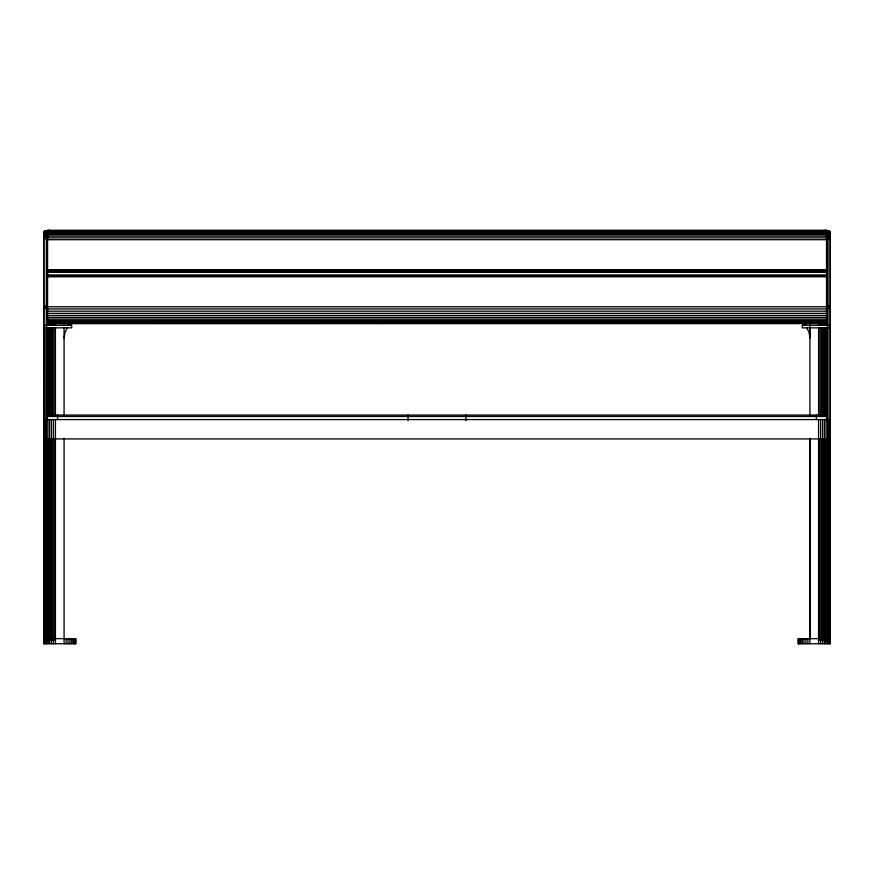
<?xml version="1.0" encoding="UTF-8"?>
<svg xmlns="http://www.w3.org/2000/svg" width="874" height="874" viewBox="0 0 874 874"><rect width="100%" height="100%" fill="white"/><g stroke="black" fill="none" stroke-linecap="round" stroke-linejoin="round"><path stroke-width="1.31" d="M46.246 419.575L46.246 327.837M809.925 638.643L809.925 438.267M809.925 415.095L809.925 327.859M809.925 325.139L809.925 322.408M64.075 338.063L64.949 332.557L67.484 327.586M43.7 638.643L75.798 638.643L75.798 643.745L43.7 643.745L43.7 232.55L44.956 231.075M47.928 231.075C45.83 230.965 46.398 234.024 43.7 232.55M807.358 322.801L804.703 325.456L802.572 323.642M71.329 323.577L69.21 325.368L66.642 322.801M48.682 415.074L825.58 415.074L825.034 414.953A1.529 1.529 0 0 1 826.564 416.483L826.564 420.558M48.496 415.074L48.911 415.718M824.903 230.299L826.531 230.354L826.531 323.599M48.365 415.074L48.911 414.953A1.529 1.529 0 0 0 47.382 416.483L47.382 420.558M826.531 323.544L47.578 323.599L47.578 230.332L49.097 230.299M830.125 643.745L830.158 231.686L829.524 231.708L830.3 232.55L830.3 643.745L798.202 643.745L798.202 638.643L830.3 638.643M47.578 230.386L826.531 230.386M47.578 230.518L826.531 230.518M44.618 231.118L48.933 231.075M825.067 231.075L830.158 231.686M44.279 231.217L47.021 231.217M47.578 231.217L826.531 231.217M826.072 231.075L829.721 231.217M44.082 231.381L46.693 231.381L46.693 419.345M829.918 231.381L826.979 231.217M43.886 231.621L46.497 231.621M827.307 419.345L827.307 231.381L830.114 231.621M47.578 231.708L826.531 231.708M43.787 231.96L46.333 231.96M827.503 231.621L830.213 231.96M43.733 232.287L46.289 232.287M827.667 231.96L830.267 232.287M47.578 232.408L826.531 232.408M827.711 232.287L830.3 232.55M43.7 233.183L46.246 233.183M47.578 233.227L826.531 233.227M827.754 233.183L830.3 233.183M43.7 234.308L46.246 234.308M827.754 234.308L830.3 234.308M47.578 234.593L826.531 234.593M43.7 235.609L46.246 235.609M827.754 235.609L830.3 235.609M47.578 236.144L826.531 236.144M43.7 237.062L46.246 237.062M827.754 237.062L830.3 237.062M47.578 237.859L826.531 237.859M43.7 238.635L46.246 238.635M827.754 238.635L830.3 238.635M47.578 239.695L826.531 239.695M47.578 269.749L826.531 269.749M47.578 270.099L826.531 270.099M47.578 270.459L826.531 270.459M47.578 270.809L826.531 270.809M47.578 271.148L826.531 271.148M47.578 271.453L826.531 271.453M47.578 271.727L826.531 271.727M47.578 271.956L826.531 271.956M47.578 272.131L826.531 272.251M47.578 275.234L826.531 275.234M47.578 275.419L826.531 275.419M47.578 275.594L826.531 275.594M47.578 275.823L826.531 275.823M47.578 276.097L826.531 276.097M47.578 276.403L826.531 276.403M47.578 276.741L826.531 276.741M43.7 305.834L46.246 305.834M827.754 305.834L830.3 305.834M47.578 306.752L826.531 306.752M43.7 307.145L46.246 307.145M827.754 307.145L830.3 307.145M43.7 308.478L46.246 308.478M827.754 308.478L830.3 308.478M47.578 308.937L826.531 308.937M47.578 311.166L826.531 311.166M47.578 313.351L826.531 313.351M47.578 315.438L826.531 315.438M47.578 317.36L826.531 317.36M47.578 319.054L826.531 319.054M47.578 320.485L826.531 320.485M47.578 321.599L826.531 321.599M47.578 322.353L826.531 322.353M47.578 323.009L826.531 323.009M47.578 323.238L826.531 323.238M47.578 323.424L826.531 323.424M830.3 325.292L802.277 325.292L802.277 327.837L830.3 327.837M43.7 327.837L71.723 327.837L71.723 325.292L43.7 325.292L43.7 643.056L44.05 438.934M47.382 416.483L826.564 416.483M43.7 419.575L830.3 419.575M43.7 438.934L830.3 438.934M830.3 643.056L829.95 438.934M43.842 231.686L44.476 231.708L43.842 231.686L43.875 643.745M806.571 327.488L809.062 332.426L809.925 337.888L809.925 322.954M829.59 419.575L829.59 643.745M829.055 438.934L829.055 643.056M828.727 419.575L828.727 438.934M828.727 638.643L828.727 643.745M828.344 438.934L828.344 641.691M827.754 232.55L827.754 420.602M827.645 231.839L827.558 643.745M826.749 231.151L826.749 325.183M826.749 327.914L826.749 420.591M826.695 438.934L826.695 640.336M826.116 419.575L826.116 438.934M826.116 638.643L826.116 643.745M826.006 322.408L826.006 325.139M826.006 327.859L826.006 416.461M825.602 438.934L825.602 641.691M825.067 322.408L825.067 325.139M825.067 327.859L825.034 415.718M824.652 438.934L824.652 640.336M824.444 419.575L824.444 438.934M824.444 638.643L824.444 643.745M823.974 322.408L823.974 325.139M823.974 327.859L823.974 415.095M823.384 438.934L823.384 640.336M822.751 322.408L822.751 325.139M822.751 327.859L822.751 415.095M822.587 419.575L822.587 438.934M822.587 638.643L822.587 643.745M822.052 438.934L822.052 640.336M821.418 322.408L821.418 325.139M821.418 327.859L821.418 415.095M820.926 438.934L820.926 640.336M820.62 419.575L820.62 438.934M820.62 638.643L820.62 643.745M820.02 322.408L820.02 325.139M820.02 327.859L820.02 415.095M819.517 438.934L819.517 640.336M818.577 322.408L818.577 325.139M818.577 327.859L818.577 415.095M818.577 419.575L818.577 643.745M816.382 414.953L816.382 419.738M809.925 438.934L809.925 643.745M807.882 638.643L807.882 643.745M805.915 638.643L805.915 643.745M804.058 638.643L804.058 643.745M802.387 638.643L802.387 643.745M800.945 638.643L800.945 643.745M799.776 638.643L799.776 643.745M798.912 638.643L798.912 643.745M798.377 638.643L798.377 643.745M465.897 414.953L465.897 420.558M408.049 414.953L408.049 420.558M75.623 638.643L75.623 643.745M75.088 638.643L75.088 643.745M74.224 638.643L74.224 643.745M73.055 638.643L73.055 643.745M71.613 638.643L71.613 643.745M69.942 638.643L69.942 643.745M68.085 638.643L68.085 643.745M66.118 638.643L66.118 643.745M64.075 322.408L64.075 325.325M64.075 327.859L64.075 415.095M64.075 438.267L64.075 643.745M57.564 414.953L57.564 419.738M55.423 322.408L55.423 325.139M55.423 327.859L55.423 415.095M55.423 419.575L55.423 643.745M54.483 438.934L54.483 640.336M53.98 322.408L53.98 325.139M53.98 327.859L53.98 415.095M53.38 419.575L53.38 438.934M53.38 638.643L53.38 643.745M53.074 438.934L53.074 640.336M52.582 322.408L52.582 325.139M52.582 327.859L52.582 415.095M51.948 438.934L51.948 640.336M51.413 419.575L51.413 438.934M51.413 638.643L51.413 643.745M51.249 322.408L51.249 325.139M51.249 327.859L51.249 415.095M50.616 438.934L50.616 640.336M50.026 322.408L50.026 325.139M50.026 327.859L50.026 415.095M49.556 419.575L49.556 438.934M49.556 638.643L49.556 643.745M49.348 438.934L49.348 640.336M48.933 322.408L48.933 325.139M48.933 327.859L48.933 415.095M48.398 438.934L48.398 641.691M47.994 322.408L47.994 325.139M47.994 327.859L47.994 416.461M47.884 419.575L47.884 438.934M47.884 638.643L47.884 643.745M47.305 438.934L47.305 640.336M47.251 231.151L47.251 325.183M47.251 327.914L47.251 420.591M46.442 419.575L46.442 438.934M46.442 638.643L46.442 643.745M46.355 231.839L46.246 420.602M46.344 438.934L46.344 638.97M45.656 438.934L45.656 641.691M45.273 419.575L45.273 438.934M45.273 638.643L45.273 643.745M44.945 438.934L44.945 643.056M44.41 419.575L44.41 643.745M826.531 230.758L47.578 230.758L826.531 230.856"/></g></svg>
